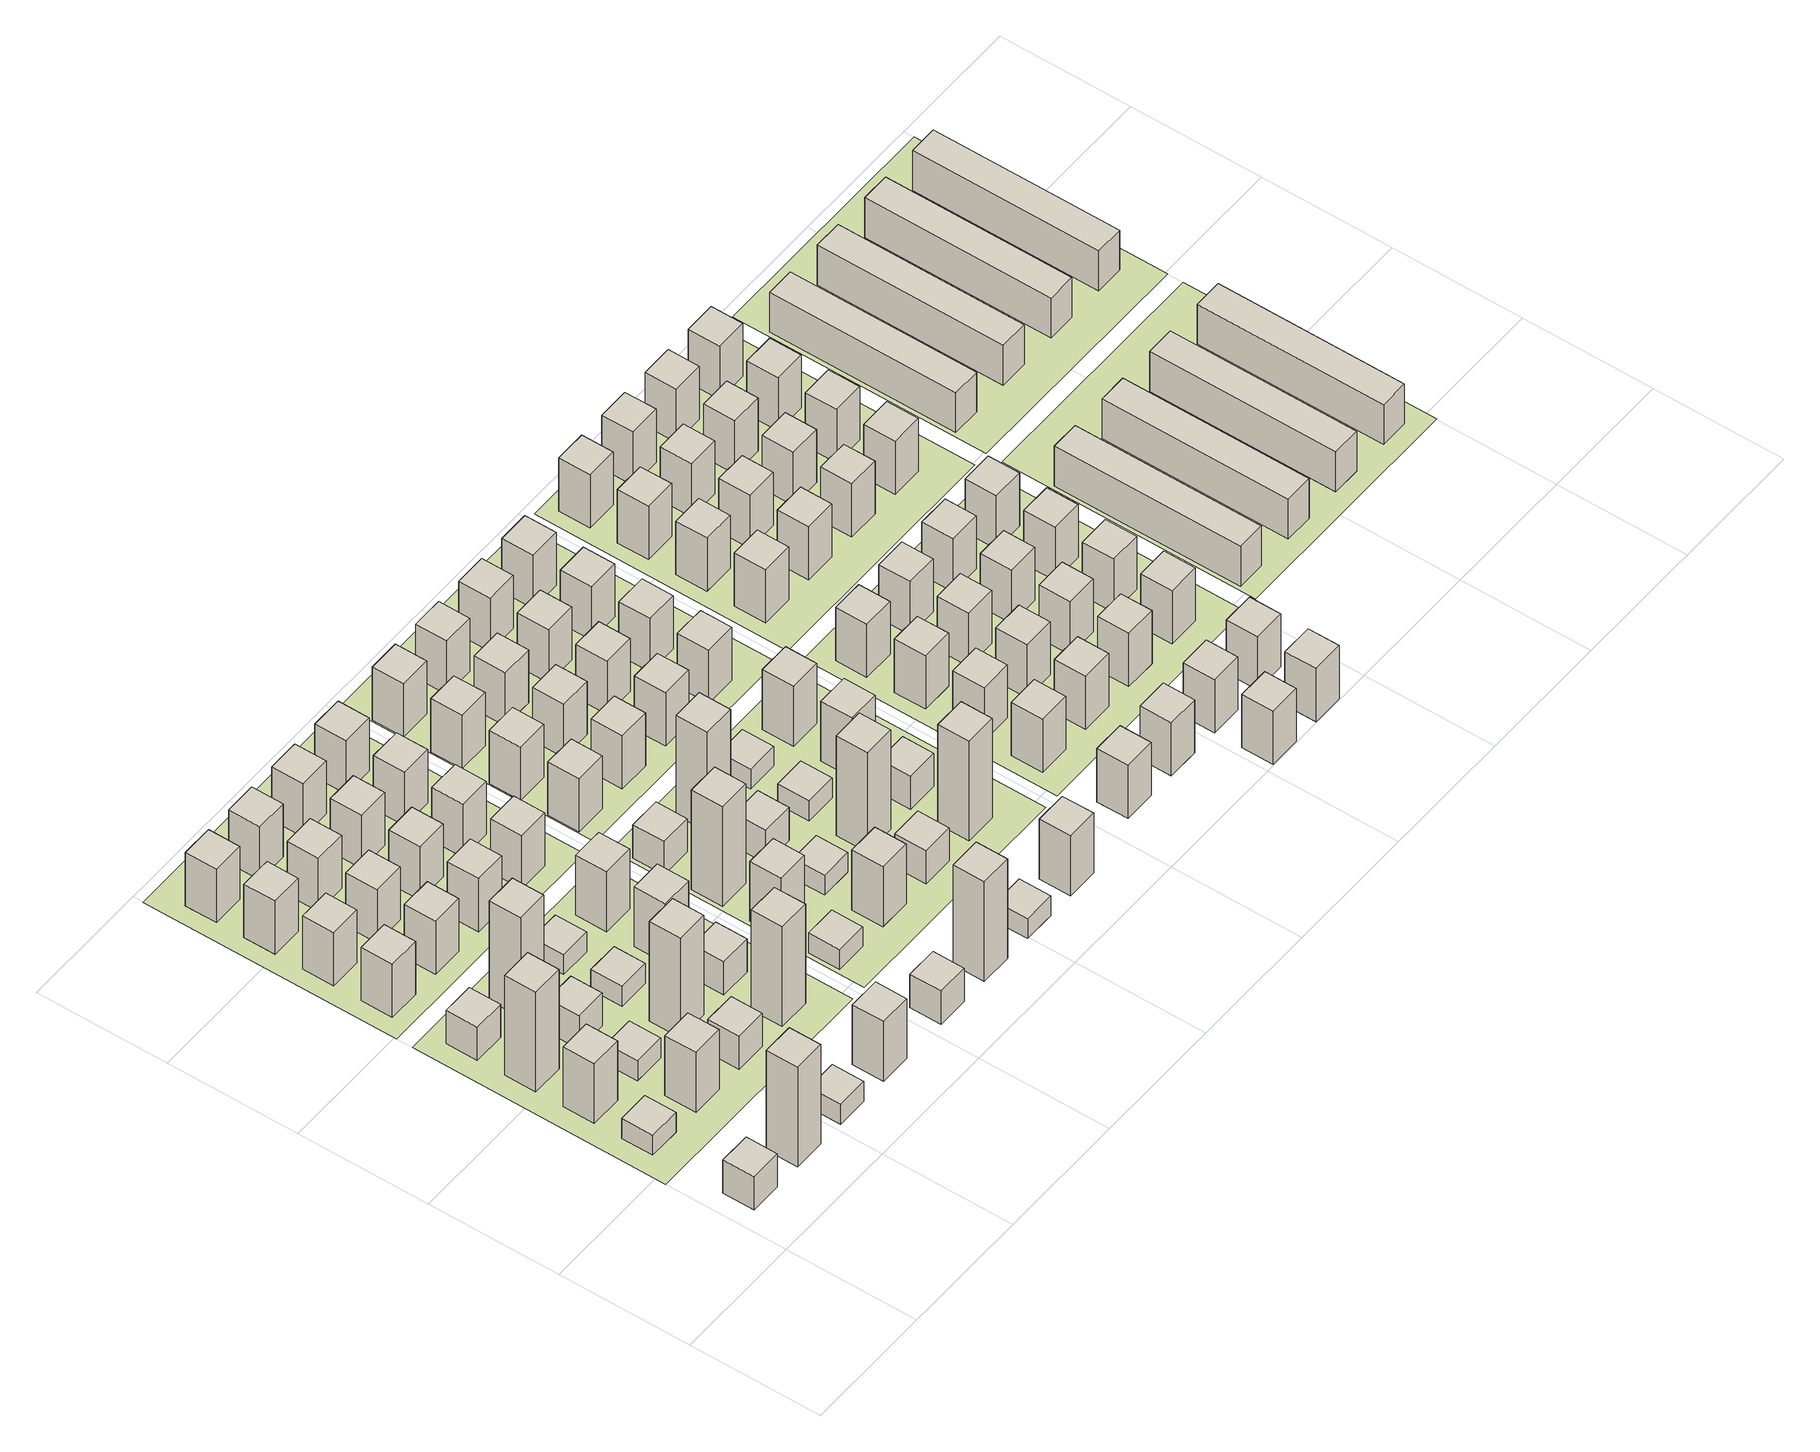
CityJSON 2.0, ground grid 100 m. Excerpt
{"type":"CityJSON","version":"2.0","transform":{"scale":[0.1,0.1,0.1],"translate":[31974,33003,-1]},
"CityObjects":{
"building1":{"type":"Building","geometry":[{"type":"Solid","lod":"1","boundaries":[[[[0,1,2,3]],[[2,1,4,5]],[[6,7,0,3]],[[0,7,4,1]],[[6,5,4,7]],[[6,3,2,5]]]]}]},
"building2":{"type":"Building","geometry":[{"type":"Solid","lod":"1","boundaries":[[[[8,9,10,11]],[[12,13,10,9]],[[14,15,8,11]],[[8,15,12,9]],[[12,15,14,13]],[[14,11,10,13]]]]}]},
"building3":{"type":"Building","geometry":[{"type":"Solid","lod":"1","boundaries":[[[[16,17,18,19]],[[18,17,20,21]],[[22,23,16,19]],[[16,23,20,17]],[[22,21,20,23]],[[22,19,18,21]]]]}]},
"building4":{"type":"Building","geometry":[{"type":"Solid","lod":"1","boundaries":[[[[24,25,26,27]],[[28,29,26,25]],[[30,31,24,27]],[[24,31,28,25]],[[28,31,30,29]],[[30,27,26,29]]]]}]},
"building5":{"type":"Building","geometry":[{"type":"Solid","lod":"1","boundaries":[[[[32,33,34,35]],[[36,37,34,33]],[[38,39,32,35]],[[32,39,36,33]],[[36,39,38,37]],[[38,35,34,37]]]]}]},
"building6":{"type":"Building","geometry":[{"type":"Solid","lod":"1","boundaries":[[[[40,41,42,43]],[[42,41,44,45]],[[46,47,40,43]],[[40,47,44,41]],[[46,45,44,47]],[[46,43,42,45]]]]}]},
"building7":{"type":"Building","geometry":[{"type":"Solid","lod":"1","boundaries":[[[[48,49,50,51]],[[50,49,52,53]],[[54,55,48,51]],[[48,55,52,49]],[[54,53,52,55]],[[54,51,50,53]]]]}]},
"building8":{"type":"Building","geometry":[{"type":"Solid","lod":"1","boundaries":[[[[56,57,58,59]],[[60,61,58,57]],[[62,63,56,59]],[[56,63,60,57]],[[60,63,62,61]],[[62,59,58,61]]]]}]},
"building9":{"type":"Building","geometry":[{"type":"Solid","lod":"1","boundaries":[[[[64,65,66,67]],[[68,69,66,65]],[[70,71,64,67]],[[64,71,68,65]],[[68,71,70,69]],[[70,67,66,69]]]]}]},
"building10":{"type":"Building","geometry":[{"type":"Solid","lod":"1","boundaries":[[[[72,73,74,75]],[[76,77,74,73]],[[78,79,72,75]],[[72,79,76,73]],[[76,79,78,77]],[[78,75,74,77]]]]}]},
"building11":{"type":"Building","geometry":[{"type":"Solid","lod":"1","boundaries":[[[[80,81,82,83]],[[82,81,84,85]],[[86,87,80,83]],[[80,87,84,81]],[[86,85,84,87]],[[86,83,82,85]]]]}]},
"building12":{"type":"Building","geometry":[{"type":"Solid","lod":"1","boundaries":[[[[88,89,90,91]],[[90,89,92,93]],[[94,95,88,91]],[[88,95,92,89]],[[94,93,92,95]],[[94,91,90,93]]]]}]},
"building13":{"type":"Building","geometry":[{"type":"Solid","lod":"1","boundaries":[[[[96,97,98,99]],[[100,101,98,97]],[[102,103,96,99]],[[96,103,100,97]],[[100,103,102,101]],[[102,99,98,101]]]]}]},
"building14":{"type":"Building","geometry":[{"type":"Solid","lod":"1","boundaries":[[[[104,105,106,107]],[[108,109,106,105]],[[110,111,104,107]],[[104,111,108,105]],[[108,111,110,109]],[[110,107,106,109]]]]}]},
"building15":{"type":"Building","geometry":[{"type":"Solid","lod":"1","boundaries":[[[[112,113,114,115]],[[114,113,116,117]],[[118,119,112,115]],[[112,119,116,113]],[[118,117,116,119]],[[118,115,114,117]]]]}]},
"building16":{"type":"Building","geometry":[{"type":"Solid","lod":"1","boundaries":[[[[120,121,122,123]],[[122,121,124,125]],[[126,127,120,123]],[[120,127,124,121]],[[126,125,124,127]],[[126,123,122,125]]]]}]},
"building17":{"type":"Building","geometry":[{"type":"Solid","lod":"1","boundaries":[[[[128,129,130,131]],[[130,129,132,133]],[[134,135,128,131]],[[128,135,132,129]],[[134,133,132,135]],[[134,131,130,133]]]]}]},
"building18":{"type":"Building","geometry":[{"type":"Solid","lod":"1","boundaries":[[[[136,137,138,139]],[[140,141,138,137]],[[142,143,136,139]],[[136,143,140,137]],[[140,143,142,141]],[[142,139,138,141]]]]}]},
"building19":{"type":"Building","geometry":[{"type":"Solid","lod":"1","boundaries":[[[[144,145,146,147]],[[146,145,148,149]],[[150,151,144,147]],[[144,151,148,145]],[[150,149,148,151]],[[150,147,146,149]]]]}]},
"building20":{"type":"Building","geometry":[{"type":"Solid","lod":"1","boundaries":[[[[152,153,154,155]],[[156,157,154,153]],[[158,159,152,155]],[[152,159,156,153]],[[156,159,158,157]],[[158,155,154,157]]]]}]},
"building21":{"type":"Building","geometry":[{"type":"Solid","lod":"1","boundaries":[[[[160,161,162,163]],[[164,165,162,161]],[[166,167,160,163]],[[160,167,164,161]],[[164,167,166,165]],[[166,163,162,165]]]]}]},
"building22":{"type":"Building","geometry":[{"type":"Solid","lod":"1","boundaries":[[[[168,169,170,171]],[[170,169,172,173]],[[174,175,168,171]],[[168,175,172,169]],[[174,173,172,175]],[[174,171,170,173]]]]}]},
"building23":{"type":"Building","geometry":[{"type":"Solid","lod":"1","boundaries":[[[[176,177,178,179]],[[180,181,178,177]],[[182,183,176,179]],[[176,183,180,177]],[[180,183,182,181]],[[182,179,178,181]]]]}]},
"building24":{"type":"Building","geometry":[{"type":"Solid","lod":"1","boundaries":[[[[184,185,186,187]],[[188,189,186,185]],[[190,191,184,187]],[[184,191,188,185]],[[188,191,190,189]],[[190,187,186,189]]]]}]},
"building25":{"type":"Building","geometry":[{"type":"Solid","lod":"1","boundaries":[[[[192,193,194,195]],[[196,197,194,193]],[[198,199,192,195]],[[192,199,196,193]],[[196,199,198,197]],[[198,195,194,197]]]]}]},
"building26":{"type":"Building","geometry":[{"type":"Solid","lod":"1","boundaries":[[[[200,201,202,203]],[[202,201,204,205]],[[206,207,200,203]],[[200,207,204,201]],[[206,205,204,207]],[[206,203,202,205]]]]}]},
"building27":{"type":"Building","geometry":[{"type":"Solid","lod":"1","boundaries":[[[[208,209,210,211]],[[210,209,212,213]],[[214,215,208,211]],[[208,215,212,209]],[[214,213,212,215]],[[214,211,210,213]]]]}]},
"building28":{"type":"Building","geometry":[{"type":"Solid","lod":"1","boundaries":[[[[216,217,218,219]],[[220,221,218,217]],[[222,223,216,219]],[[216,223,220,217]],[[220,223,222,221]],[[222,219,218,221]]]]}]},
"building29":{"type":"Building","geometry":[{"type":"Solid","lod":"1","boundaries":[[[[224,225,226,227]],[[226,225,228,229]],[[230,231,224,227]],[[224,231,228,225]],[[230,229,228,231]],[[230,227,226,229]]]]}]},
"building30":{"type":"Building","geometry":[{"type":"Solid","lod":"1","boundaries":[[[[232,233,234,235]],[[234,233,236,237]],[[238,239,232,235]],[[232,239,236,233]],[[238,237,236,239]],[[238,235,234,237]]]]}]},
"building31":{"type":"Building","geometry":[{"type":"Solid","lod":"1","boundaries":[[[[240,241,242,243]],[[244,245,242,241]],[[246,247,240,243]],[[240,247,244,241]],[[244,247,246,245]],[[246,243,242,245]]]]}]},
"building32":{"type":"Building","geometry":[{"type":"Solid","lod":"1","boundaries":[[[[248,249,250,251]],[[250,249,252,253]],[[254,255,248,251]],[[248,255,252,249]],[[254,253,252,255]],[[254,251,250,253]]]]}]},
"building33":{"type":"Building","geometry":[{"type":"Solid","lod":"1","boundaries":[[[[256,257,258,259]],[[260,261,258,257]],[[262,263,256,259]],[[256,263,260,257]],[[260,263,262,261]],[[262,259,258,261]]]]}]},
"building34":{"type":"Building","geometry":[{"type":"Solid","lod":"1","boundaries":[[[[264,265,266,267]],[[268,269,266,265]],[[270,271,264,267]],[[264,271,268,265]],[[268,271,270,269]],[[270,267,266,269]]]]}]},
"building35":{"type":"Building","geometry":[{"type":"Solid","lod":"1","boundaries":[[[[272,273,274,275]],[[276,277,274,273]],[[278,279,272,275]],[[272,279,276,273]],[[276,279,278,277]],[[278,275,274,277]]]]}]},
"building36":{"type":"Building","geometry":[{"type":"Solid","lod":"1","boundaries":[[[[280,281,282,283]],[[282,281,284,285]],[[286,287,280,283]],[[280,287,284,281]],[[286,285,284,287]],[[286,283,282,285]]]]}]},
"building37":{"type":"Building","geometry":[{"type":"Solid","lod":"1","boundaries":[[[[288,289,290,291]],[[290,289,292,293]],[[294,295,288,291]],[[288,295,292,289]],[[294,293,292,295]],[[294,291,290,293]]]]}]},
"building38":{"type":"Building","geometry":[{"type":"Solid","lod":"1","boundaries":[[[[296,297,298,299]],[[300,301,298,297]],[[302,303,296,299]],[[296,303,300,297]],[[300,303,302,301]],[[302,299,298,301]]]]}]},
"building39":{"type":"Building","geometry":[{"type":"Solid","lod":"1","boundaries":[[[[304,305,306,307]],[[306,305,308,309]],[[310,311,304,307]],[[304,311,308,305]],[[310,309,308,311]],[[310,307,306,309]]]]}]},
"building40":{"type":"Building","geometry":[{"type":"Solid","lod":"1","boundaries":[[[[312,313,314,315]],[[316,317,314,313]],[[318,319,312,315]],[[312,319,316,313]],[[316,319,318,317]],[[318,315,314,317]]]]}]},
"building41":{"type":"Building","geometry":[{"type":"Solid","lod":"1","boundaries":[[[[320,321,322,323]],[[322,321,324,325]],[[326,327,320,323]],[[320,327,324,321]],[[326,325,324,327]],[[326,323,322,325]]]]}]},
"building42":{"type":"Building","geometry":[{"type":"Solid","lod":"1","boundaries":[[[[328,329,330,331]],[[330,329,332,333]],[[334,335,328,331]],[[328,335,332,329]],[[334,333,332,335]],[[334,331,330,333]]]]}]},
"building43":{"type":"Building","geometry":[{"type":"Solid","lod":"1","boundaries":[[[[336,337,338,339]],[[338,337,340,341]],[[342,343,336,339]],[[336,343,340,337]],[[342,341,340,343]],[[342,339,338,341]]]]}]},
"building44":{"type":"Building","geometry":[{"type":"Solid","lod":"1","boundaries":[[[[344,345,346,347]],[[348,349,346,345]],[[350,351,344,347]],[[344,351,348,345]],[[348,351,350,349]],[[350,347,346,349]]]]}]},
"building45":{"type":"Building","geometry":[{"type":"Solid","lod":"1","boundaries":[[[[352,353,354,355]],[[356,357,354,353]],[[358,359,352,355]],[[352,359,356,353]],[[356,359,358,357]],[[358,355,354,357]]]]}]},
"building46":{"type":"Building","geometry":[{"type":"Solid","lod":"1","boundaries":[[[[360,361,362,363]],[[364,365,362,361]],[[366,367,360,363]],[[360,367,364,361]],[[364,367,366,365]],[[366,363,362,365]]]]}]},
"building47":{"type":"Building","geometry":[{"type":"Solid","lod":"1","boundaries":[[[[368,369,370,371]],[[370,369,372,373]],[[374,375,368,371]],[[368,375,372,369]],[[374,373,372,375]],[[374,371,370,373]]]]}]},
"building48":{"type":"Building","geometry":[{"type":"Solid","lod":"1","boundaries":[[[[376,377,378,379]],[[378,377,380,381]],[[382,383,376,379]],[[376,383,380,377]],[[382,381,380,383]],[[382,379,378,381]]]]}]},
"building49":{"type":"Building","geometry":[{"type":"Solid","lod":"1","boundaries":[[[[384,385,386,387]],[[388,389,386,385]],[[390,391,384,387]],[[384,391,388,385]],[[388,391,390,389]],[[390,387,386,389]]]]}]},
"building50":{"type":"Building","geometry":[{"type":"Solid","lod":"1","boundaries":[[[[392,393,394,395]],[[396,397,394,393]],[[398,399,392,395]],[[392,399,396,393]],[[396,399,398,397]],[[398,395,394,397]]]]}]},
"building51":{"type":"Building","geometry":[{"type":"Solid","lod":"1","boundaries":[[[[400,401,402,403]],[[402,401,404,405]],[[406,407,400,403]],[[400,407,404,401]],[[406,405,404,407]],[[406,403,402,405]]]]}]},
"building52":{"type":"Building","geometry":[{"type":"Solid","lod":"1","boundaries":[[[[408,409,410,411]],[[410,409,412,413]],[[414,415,408,411]],[[408,415,412,409]],[[414,413,412,415]],[[414,411,410,413]]]]}]},
"building53":{"type":"Building","geometry":[{"type":"Solid","lod":"1","boundaries":[[[[416,417,418,419]],[[418,417,420,421]],[[422,423,416,419]],[[416,423,420,417]],[[422,421,420,423]],[[422,419,418,421]]]]}]},
"building54":{"type":"Building","geometry":[{"type":"Solid","lod":"1","boundaries":[[[[424,425,426,427]],[[428,429,426,425]],[[430,431,424,427]],[[424,431,428,425]],[[428,431,430,429]],[[430,427,426,429]]]]}]},
"building55":{"type":"Building","geometry":[{"type":"Solid","lod":"1","boundaries":[[[[432,433,434,435]],[[434,433,436,437]],[[438,439,432,435]],[[432,439,436,433]],[[438,437,436,439]],[[438,435,434,437]]]]}]},
"building56":{"type":"Building","geometry":[{"type":"Solid","lod":"1","boundaries":[[[[440,441,442,443]],[[444,445,442,441]],[[446,447,440,443]],[[440,447,444,441]],[[444,447,446,445]],[[446,443,442,445]]]]}]},
"building57":{"type":"Building","geometry":[{"type":"Solid","lod":"1","boundaries":[[[[448,449,450,451]],[[452,453,450,449]],[[454,455,448,451]],[[448,455,452,449]],[[452,455,454,453]],[[454,451,450,453]]]]}]},
"building58":{"type":"Building","geometry":[{"type":"Solid","lod":"1","boundaries":[[[[456,457,458,459]],[[458,457,460,461]],[[462,463,456,459]],[[456,463,460,457]],[[462,461,460,463]],[[462,459,458,461]]]]}]},
"building59":{"type":"Building","geometry":[{"type":"Solid","lod":"1","boundaries":[[[[464,465,466,467]],[[468,469,466,465]],[[470,471,464,467]],[[464,471,468,465]],[[468,471,470,469]],[[470,467,466,469]]]]}]},
"building60":{"type":"Building","geometry":[{"type":"Solid","lod":"1","boundaries":[[[[472,473,474,475]],[[476,477,474,473]],[[478,479,472,475]],[[472,479,476,473]],[[476,479,478,477]],[[478,475,474,477]]]]}]},
"building61":{"type":"Building","geometry":[{"type":"Solid","lod":"1","boundaries":[[[[480,481,482,483]],[[484,485,482,481]],[[486,487,480,483]],[[480,487,484,481]],[[484,487,486,485]],[[486,483,482,485]]]]}]},
"building62":{"type":"Building","geometry":[{"type":"Solid","lod":"1","boundaries":[[[[488,489,490,491]],[[490,489,492,493]],[[494,495,488,491]],[[488,495,492,489]],[[494,493,492,495]],[[494,491,490,493]]]]}]},
"building63":{"type":"Building","geometry":[{"type":"Solid","lod":"1","boundaries":[[[[496,497,498,499]],[[498,497,500,501]],[[502,503,496,499]],[[496,503,500,497]],[[502,501,500,503]],[[502,499,498,501]]]]}]},
"building64":{"type":"Building","geometry":[{"type":"Solid","lod":"1","boundaries":[[[[504,505,506,507]],[[508,509,506,505]],[[510,511,504,507]],[[504,511,508,505]],[[508,511,510,509]],[[510,507,506,509]]]]}]},
"building65":{"type":"Building","geometry":[{"type":"Solid","lod":"1","boundaries":[[[[512,513,514,515]],[[514,513,516,517]],[[518,519,512,515]],[[512,519,516,513]],[[518,517,516,519]],[[518,515,514,517]]]]}]},
"building66":{"type":"Building","geometry":[{"type":"Solid","lod":"1","boundaries":[[[[520,521,522,523]],[[524,525,522,521]],[[526,527,520,523]],[[520,527,524,521]],[[524,527,526,525]],[[526,523,522,525]]]]}]},
"building67":{"type":"Building","geometry":[{"type":"Solid","lod":"1","boundaries":[[[[528,529,530,531]],[[530,529,532,533]],[[534,535,528,531]],[[528,535,532,529]],[[534,533,532,535]],[[534,531,530,533]]]]}]},
"building68":{"type":"Building","geometry":[{"type":"Solid","lod":"1","boundaries":[[[[536,537,538,539]],[[540,541,538,537]],[[542,543,536,539]],[[536,543,540,537]],[[540,543,542,541]],[[542,539,538,541]]]]}]},
"building69":{"type":"Building","geometry":[{"type":"Solid","lod":"1","boundaries":[[[[544,545,546,547]],[[546,545,548,549]],[[550,551,544,547]],[[544,551,548,545]],[[550,549,548,551]],[[550,547,546,549]]]]}]},
"building70":{"type":"Building","geometry":[{"type":"Solid","lod":"1","boundaries":[[[[552,553,554,555]],[[556,557,554,553]],[[558,559,552,555]],[[552,559,556,553]],[[556,559,558,557]],[[558,555,554,557]]]]}]},
"building71":{"type":"Building","geometry":[{"type":"Solid","lod":"1","boundaries":[[[[560,561,562,563]],[[562,561,564,565]],[[566,567,560,563]],[[560,567,564,561]],[[566,565,564,567]],[[566,563,562,565]]]]}]},
"building72":{"type":"Building","geometry":[{"type":"Solid","lod":"1","boundaries":[[[[568,569,570,571]],[[572,573,570,569]],[[574,575,568,571]],[[568,575,572,569]],[[572,575,574,573]],[[574,571,570,573]]]]}]},
"building73":{"type":"Building","geometry":[{"type":"Solid","lod":"1","boundaries":[[[[576,577,578,579]],[[578,577,580,581]],[[582,583,576,579]],[[576,583,580,577]],[[582,581,580,583]],[[582,579,578,581]]]]}]},
"building74":{"type":"Building","geometry":[{"type":"Solid","lod":"1","boundaries":[[[[584,585,586,587]],[[586,585,588,589]],[[590,591,584,587]],[[584,591,588,585]],[[590,589,588,591]],[[590,587,586,589]]]]}]},
"building75":{"type":"Building","geometry":[{"type":"Solid","lod":"1","boundaries":[[[[592,593,594,595]],[[594,593,596,597]],[[598,599,592,595]],[[592,599,596,593]],[[598,597,596,599]],[[598,595,594,597]]]]}]},
"building76":{"type":"Building","geometry":[{"type":"Solid","lod":"1","boundaries":[[[[600,601,602,603]],[[604,605,602,601]],[[606,607,600,603]],[[600,607,604,601]],[[604,607,606,605]],[[606,603,602,605]]]]}]},
"building77":{"type":"Building","geometry":[{"type":"Solid","lod":"1","boundaries":[[[[608,609,610,611]],[[612,613,610,609]],[[614,615,608,611]],[[608,615,612,609]],[[612,615,614,613]],[[614,611,610,613]]]]}]},
"building78":{"type":"Building","geometry":[{"type":"Solid","lod":"1","boundaries":[[[[616,617,618,619]],[[618,617,620,621]],[[622,623,616,619]],[[616,623,620,617]],[[622,621,620,623]],[[622,619,618,621]]]]}]},
"building79":{"type":"Building","geometry":[{"type":"Solid","lod":"1","boundaries":[[[[624,625,626,627]],[[626,625,628,629]],[[630,631,624,627]],[[624,631,628,625]],[[630,629,628,631]],[[630,627,626,629]]]]}]},
"building80":{"type":"Building","geometry":[{"type":"Solid","lod":"1","boundaries":[[[[632,633,634,635]],[[636,637,634,633]],[[638,639,632,635]],[[632,639,636,633]],[[636,639,638,637]],[[638,635,634,637]]]]}]},
"building81":{"type":"Building","geometry":[{"type":"Solid","lod":"1","boundaries":[[[[640,641,642,643]],[[644,645,642,641]],[[646,647,640,643]],[[640,647,644,641]],[[644,647,646,645]],[[646,643,642,645]]]]}]},
"building82":{"type":"Building","geometry":[{"type":"Solid","lod":"1","boundaries":[[[[648,649,650,651]],[[652,653,650,649]],[[654,655,648,651]],[[648,655,652,649]],[[652,655,654,653]],[[654,651,650,653]]]]}]},
"building83":{"type":"Building","geometry":[{"type":"Solid","lod":"1","boundaries":[[[[656,657,658,659]],[[660,661,658,657]],[[662,663,656,659]],[[656,663,660,657]],[[660,663,662,661]],[[662,659,658,661]]]]}]},
"building84":{"type":"Building","geometry":[{"type":"Solid","lod":"1","boundaries":[[[[664,665,666,667]],[[666,665,668,669]],[[670,671,664,667]],[[664,671,668,665]],[[670,669,668,671]],[[670,667,666,669]]]]}]},
"building85":{"type":"Building","geometry":[{"type":"Solid","lod":"1","boundaries":[[[[672,673,674,675]],[[674,673,676,677]],[[678,679,672,675]],[[672,679,676,673]],[[678,677,676,679]],[[678,675,674,677]]]]}]},
"building86":{"type":"Building","geometry":[{"type":"Solid","lod":"1","boundaries":[[[[680,681,682,683]],[[684,685,682,681]],[[686,687,680,683]],[[680,687,684,681]],[[684,687,686,685]],[[686,683,682,685]]]]}]},
"building87":{"type":"Building","geometry":[{"type":"Solid","lod":"1","boundaries":[[[[688,689,690,691]],[[690,689,692,693]],[[694,695,688,691]],[[688,695,692,689]],[[694,693,692,695]],[[694,691,690,693]]]]}]},
"building88":{"type":"Building","geometry":[{"type":"Solid","lod":"1","boundaries":[[[[696,697,698,699]],[[700,701,698,697]],[[702,703,696,699]],[[696,703,700,697]],[[700,703,702,701]],[[702,699,698,701]]]]}]},
"building89":{"type":"Building","geometry":[{"type":"Solid","lod":"1","boundaries":[[[[704,705,706,707]],[[706,705,708,709]],[[710,711,704,707]],[[704,711,708,705]],[[710,709,708,711]],[[710,707,706,709]]]]}]},
"building90":{"type":"Building","geometry":[{"type":"Solid","lod":"1","boundaries":[[[[712,713,714,715]],[[716,717,714,713]],[[718,719,712,715]],[[712,719,716,713]],[[716,719,718,717]],[[718,715,714,717]]]]}]},
"building91":{"type":"Building","geometry":[{"type":"Solid","lod":"1","boundaries":[[[[720,721,722,723]],[[722,721,724,725]],[[726,727,720,723]],[[720,727,724,721]],[[726,725,724,727]],[[726,723,722,725]]]]}]},
"building92":{"type":"Building","geometry":[{"type":"Solid","lod":"1","boundaries":[[[[728,729,730,731]],[[730,729,732,733]],[[734,735,728,731]],[[728,735,732,729]],[[734,733,732,735]],[[734,731,730,733]]]]}]},
"building93":{"type":"Building","geometry":[{"type":"Solid","lod":"1","boundaries":[[[[736,737,738,739]],[[738,737,740,741]],[[742,743,736,739]],[[736,743,740,737]],[[742,741,740,743]],[[742,739,738,741]]]]}]},
"building94":{"type":"Building","geometry":[{"type":"Solid","lod":"1","boundaries":[[[[744,745,746,747]],[[748,749,746,745]],[[750,751,744,747]],[[744,751,748,745]],[[748,751,750,749]],[[750,747,746,749]]]]}]},
"building95":{"type":"Building","geometry":[{"type":"Solid","lod":"1","boundaries":[[[[752,753,754,755]],[[756,757,754,753]],[[758,759,752,755]],[[752,759,756,753]],[[756,759,758,757]],[[758,755,754,757]]]]}]},
"building96":{"type":"Building","geometry":[{"type":"Solid","lod":"1","boundaries":[[[[760,761,762,763]],[[764,765,762,761]],[[766,767,760,763]],[[760,767,764,761]],[[764,767,766,765]],[[766,763,762,765]]]]}]},
"building97":{"type":"Building","geometry":[{"type":"Solid","lod":"1","boundaries":[[[[768,769,770,771]],[[772,773,770,769]],[[774,775,768,771]],[[768,775,772,769]],[[772,775,774,773]],[[774,771,770,773]]]]}]},
"building98":{"type":"Building","geometry":[{"type":"Solid","lod":"1","boundaries":[[[[776,777,778,779]],[[778,777,780,781]],[[782,783,776,779]],[[776,783,780,777]],[[782,781,780,783]],[[782,779,778,781]]]]}]},
"building99":{"type":"Building","geometry":[{"type":"Solid","lod":"1","boundaries":[[[[784,785,786,787]],[[786,785,788,789]],[[790,791,784,787]],[[784,791,788,785]],[[790,789,788,791]],[[790,787,786,789]]]]}]},
"building100":{"type":"Building","geometry":[{"type":"Solid","lod":"1","boundaries":[[[[792,793,794,795]],[[796,797,794,793]],[[798,799,792,795]],[[792,799,796,793]],[[796,799,798,797]],[[798,795,794,797]]]]}]},
"building101":{"type":"Building","geometry":[{"type":"Solid","lod":"1","boundaries":[[[[800,801,802,803]],[[802,801,804,805]],[[806,807,800,803]],[[800,807,804,801]],[[806,805,804,807]],[[806,803,802,805]]]]}]},
"building102":{"type":"Building","geometry":[{"type":"Solid","lod":"1","boundaries":[[[[808,809,810,811]],[[810,809,812,813]],[[814,815,808,811]],[[808,815,812,809]],[[814,813,812,815]],[[814,811,810,813]]]]}]},
"building103":{"type":"Building","geometry":[{"type":"Solid","lod":"1","boundaries":[[[[816,817,818,819]],[[820,821,818,817]],[[822,823,816,819]],[[816,823,820,817]],[[820,823,822,821]],[[822,819,818,821]]]]}]},
"building104":{"type":"Building","geometry":[{"type":"Solid","lod":"1","boundaries":[[[[824,825,826,827]],[[826,825,828,829]],[[830,831,824,827]],[[824,831,828,825]],[[830,829,828,831]],[[830,827,826,829]]]]}]},
"building105":{"type":"Building","geometry":[{"type":"Solid","lod":"1","boundaries":[[[[832,833,834,835]],[[836,837,834,833]],[[838,839,832,835]],[[832,839,836,833]],[[836,839,838,837]],[[838,835,834,837]]]]}]},
"building106":{"type":"Building","geometry":[{"type":"Solid","lod":"1","boundaries":[[[[840,841,842,843]],[[844,845,842,841]],[[846,847,840,843]],[[840,847,844,841]],[[844,847,846,845]],[[846,843,842,845]]]]}]},
"building107":{"type":"Building","geometry":[{"type":"Solid","lod":"1","boundaries":[[[[848,849,850,851]],[[852,853,850,849]],[[854,855,848,851]],[[848,855,852,849]],[[852,855,854,853]],[[854,851,850,853]]]]}]},
"building108":{"type":"Building","geometry":[{"type":"Solid","lod":"1","boundaries":[[[[856,857,858,859]],[[858,857,860,861]],[[862,863,856,859]],[[856,863,860,857]],[[862,861,860,863]],[[862,859,858,861]]]]}]},
"building109":{"type":"Building","geometry":[{"type":"Solid","lod":"1","boundaries":[[[[864,865,866,867]],[[866,868,869,867]],[[870,865,864,871]],[[866,865,870,868]],[[870,871,869,868]],[[864,867,869,871]]]]}]},
"building110":{"type":"Building","geometry":[{"type":"Solid","lod":"1","boundaries":[[[[872,873,874,875]],[[874,873,876,877]],[[878,879,872,875]],[[872,879,876,873]],[[878,877,876,879]],[[878,875,874,877]]]]}]},
"building111":{"type":"Building","geometry":[{"type":"Solid","lod":"1","boundaries":[[[[880,881,882,883]],[[882,881,884,885]],[[886,887,880,883]],[[880,887,884,881]],[[886,885,884,887]],[[886,883,882,885]]]]}]},
"building112":{"type":"Building","geometry":[{"type":"Solid","lod":"1","boundaries":[[[[888,889,890,891]],[[888,891,892,893]],[[890,889,894,895]],[[890,895,892,891]],[[894,893,892,895]],[[894,889,888,893]]]]}]},
"building113":{"type":"Building","geometry":[{"type":"Solid","lod":"1","boundaries":[[[[896,897,898,899]],[[898,900,901,899]],[[902,897,896,903]],[[898,897,902,900]],[[902,903,901,900]],[[896,899,901,903]]]]}]},
"building114":{"type":"Building","geometry":[{"type":"Solid","lod":"1","boundaries":[[[[904,905,906,907]],[[904,907,908,909]],[[906,905,910,911]],[[906,911,908,907]],[[910,909,908,911]],[[910,905,904,909]]]]}]},
"building115":{"type":"Building","geometry":[{"type":"Solid","lod":"1","boundaries":[[[[912,913,914,915]],[[912,915,916,917]],[[914,913,918,919]],[[914,919,916,915]],[[918,917,916,919]],[[918,913,912,917]]]]}]},
"building116":{"type":"Building","geometry":[{"type":"Solid","lod":"1","boundaries":[[[[920,921,922,923]],[[922,924,925,923]],[[926,921,920,927]],[[922,921,926,924]],[[926,927,925,924]],[[920,923,925,927]]]]}]},
"building117":{"type":"Building","geometry":[{"type":"Solid","lod":"1","boundaries":[[[[928,929,930,931]],[[928,931,932,933]],[[930,929,934,935]],[[930,935,932,931]],[[934,933,932,935]],[[934,929,928,933]]]]}]},
"building118":{"type":"Building","geometry":[{"type":"Solid","lod":"1","boundaries":[[[[936,937,938,939]],[[938,940,941,939]],[[942,937,936,943]],[[938,937,942,940]],[[942,943,941,940]],[[936,939,941,943]]]]}]},
"landuse1":{"type":"LandUse","geometry":[{"type":"MultiSurface","lod":"1","boundaries":[[[944,945,946,947]]]}]},
"landuse2":{"type":"LandUse","geometry":[{"type":"MultiSurface","lod":"1","boundaries":[[[948,949,950,951]]]}]},
"landuse3":{"type":"LandUse","geometry":[{"type":"MultiSurface","lod":"1","boundaries":[[[952,953,954,955]]]}]},
"landuse4":{"type":"LandUse","geometry":[{"type":"MultiSurface","lod":"1","boundaries":[[[956,957,958,959]]]}]},
"landuse5":{"type":"LandUse","geometry":[{"type":"MultiSurface","lod":"1","boundaries":[[[960,961,962,963]]]}]},
"landuse6":{"type":"LandUse","attributes":{"name":"luse9"},"geometry":[{"type":"MultiSurface","lod":"1","boundaries":[[[964,965,966,967]]]}]},
"landuse7":{"type":"LandUse","geometry":[{"type":"MultiSurface","lod":"1","boundaries":[[[968,969,970,971]]]}]},
"landuse8":{"type":"LandUse","geometry":[{"type":"MultiSurface","lod":"1","boundaries":[[[972,973,974,975]]]}]}
},
"vertices":[
[155,596,310],[155,596,10],[155,356,10],[155,356,310],[395,596,10],[395,356,10],[395,356,310],[395,596,310],
[155,1372,190],[155,1372,10],[155,1132,10],[155,1132,190],[395,1372,10],[395,1132,10],[395,1132,190],[395,1372,190],
[155,1820,550],[155,1820,10],[155,1580,10],[155,1580,550],[395,1820,10],[395,1580,10],[395,1580,550],[395,1820,550],
[603,596,910],[603,596,10],[603,356,10],[603,356,910],[843,596,10],[843,356,10],[843,356,910],[843,596,910],
[155,2268,910],[155,2268,10],[155,2028,10],[155,2028,910],[395,2268,10],[395,2028,10],[395,2028,910],[395,2268,910],
[155,2716,310],[155,2716,10],[155,2476,10],[155,2476,310],[395,2716,10],[395,2476,10],[395,2476,310],[395,2716,310],
[603,1372,550],[603,1372,10],[603,1132,10],[603,1132,550],[843,1372,10],[843,1132,10],[843,1132,550],[843,1372,550],
[135,3352,490],[135,3352,10],[135,3112,10],[135,3112,490],[375,3352,10],[375,3112,10],[375,3112,490],[375,3352,490],
[603,1820,190],[603,1820,10],[603,1580,10],[603,1580,190],[843,1820,10],[843,1580,10],[843,1580,190],[843,1820,190],
[1051,596,190],[1051,596,10],[1051,356,10],[1051,356,190],[1291,596,10],[1291,356,10],[1291,356,190],[1291,596,190],
[135,3800,490],[135,3800,10],[135,3560,10],[135,3560,490],[375,3800,10],[375,3560,10],[375,3560,490],[375,3800,490],
[603,2268,310],[603,2268,10],[603,2028,10],[603,2028,310],[843,2268,10],[843,2028,10],[843,2028,310],[843,2268,310],
[135,4248,490],[135,4248,10],[135,4008,10],[135,4008,490],[375,4248,10],[375,4008,10],[375,4008,490],[375,4248,490],
[603,2716,910],[603,2716,10],[603,2476,10],[603,2476,910],[843,2716,10],[843,2476,10],[843,2476,910],[843,2716,910],
[1051,1372,310],[1051,1372,10],[1051,1132,10],[1051,1132,310],[1291,1372,10],[1291,1132,10],[1291,1132,310],[1291,1372,310],
[135,4696,490],[135,4696,10],[135,4456,10],[135,4456,490],[375,4696,10],[375,4456,10],[375,4456,490],[375,4696,490],
[583,3352,490],[583,3352,10],[583,3112,10],[583,3112,490],[823,3352,10],[823,3112,10],[823,3112,490],[823,3352,490],
[1051,1820,910],[1051,1820,10],[1051,1580,10],[1051,1580,910],[1291,1820,10],[1291,1580,10],[1291,1580,910],[1291,1820,910],
[1499,596,550],[1499,596,10],[1499,356,10],[1499,356,550],[1739,596,10],[1739,356,10],[1739,356,550],[1739,596,550],
[583,3800,490],[583,3800,10],[583,3560,10],[583,3560,490],[823,3800,10],[823,3560,10],[823,3560,490],[823,3800,490],
[1051,2268,190],[1051,2268,10],[1051,2028,10],[1051,2028,190],[1291,2268,10],[1291,2028,10],[1291,2028,190],[1291,2268,190],
[583,4248,490],[583,4248,10],[583,4008,10],[583,4008,490],[823,4248,10],[823,4008,10],[823,4008,490],[823,4248,490],
[1051,2716,190],[1051,2716,10],[1051,2476,10],[1051,2476,190],[1291,2716,10],[1291,2476,10],[1291,2476,190],[1291,2716,190],
[1499,1372,910],[1499,1372,10],[1499,1132,10],[1499,1132,910],[1739,1372,10],[1739,1132,10],[1739,1132,910],[1739,1372,910],
[583,4696,490],[583,4696,10],[583,4456,10],[583,4456,490],[823,4696,10],[823,4456,10],[823,4456,490],[823,4696,490],
[1031,3352,490],[1031,3352,10],[1031,3112,10],[1031,3112,490],[1271,3352,10],[1271,3112,10],[1271,3112,490],[1271,3352,490],
[1499,1820,310],[1499,1820,10],[1499,1580,10],[1499,1580,310],[1739,1820,10],[1739,1580,10],[1739,1580,310],[1739,1820,310],
[1031,3800,490],[1031,3800,10],[1031,3560,10],[1031,3560,490],[1271,3800,10],[1271,3560,10],[1271,3560,490],[1271,3800,490],
[1499,2268,550],[1499,2268,10],[1499,2028,10],[1499,2028,550],[1739,2268,10],[1739,2028,10],[1739,2028,550],[1739,2268,550],
[2095,596,310],[2095,596,10],[2095,356,10],[2095,356,310],[2335,596,10],[2335,356,10],[2335,356,310],[2335,596,310],
[1031,4248,490],[1031,4248,10],[1031,4008,10],[1031,4008,490],[1271,4248,10],[1271,4008,10],[1271,4008,490],[1271,4248,490],
[1499,2716,550],[1499,2716,10],[1499,2476,10],[1499,2476,550],[1739,2716,10],[1739,2476,10],[1739,2476,550],[1739,2716,550],
[1031,4696,490],[1031,4696,10],[1031,4456,10],[1031,4456,490],[1271,4696,10],[1271,4456,10],[1271,4456,490],[1271,4696,490],
[1479,3352,490],[1479,3352,10],[1479,3112,10],[1479,3112,490],[1719,3352,10],[1719,3112,10],[1719,3112,490],[1719,3352,490],
[2095,1372,190],[2095,1372,10],[2095,1132,10],[2095,1132,190],[2335,1372,10],[2335,1132,10],[2335,1132,190],[2335,1372,190],
[1479,3800,490],[1479,3800,10],[1479,3560,10],[1479,3560,490],[1719,3800,10],[1719,3560,10],[1719,3560,490],[1719,3800,490],
[2095,1820,550],[2095,1820,10],[2095,1580,10],[2095,1580,550],[2335,1820,10],[2335,1580,10],[2335,1580,550],[2335,1820,550],
[2543,596,910],[2543,596,10],[2543,356,10],[2543,356,910],[2783,596,10],[2783,356,10],[2783,356,910],[2783,596,910],
[1479,4248,490],[1479,4248,10],[1479,4008,10],[1479,4008,490],[1719,4248,10],[1719,4008,10],[1719,4008,490],[1719,4248,490],
[2095,2268,910],[2095,2268,10],[2095,2028,10],[2095,2028,910],[2335,2268,10],[2335,2028,10],[2335,2028,910],[2335,2268,910],
[1479,4696,490],[1479,4696,10],[1479,4456,10],[1479,4456,490],[1719,4696,10],[1719,4456,10],[1719,4456,490],[1719,4696,490],
[2095,2716,310],[2095,2716,10],[2095,2476,10],[2095,2476,310],[2335,2716,10],[2335,2476,10],[2335,2476,310],[2335,2716,310],
[2543,1372,550],[2543,1372,10],[2543,1132,10],[2543,1132,550],[2783,1372,10],[2783,1132,10],[2783,1132,550],[2783,1372,550],
[2075,3352,490],[2075,3352,10],[2075,3112,10],[2075,3112,490],[2315,3352,10],[2315,3112,10],[2315,3112,490],[2315,3352,490],
[2543,1820,190],[2543,1820,10],[2543,1580,10],[2543,1580,190],[2783,1820,10],[2783,1580,10],[2783,1580,190],[2783,1820,190],
[2991,596,190],[2991,596,10],[2991,356,10],[2991,356,190],[3231,596,10],[3231,356,10],[3231,356,190],[3231,596,190],
[2075,3800,490],[2075,3800,10],[2075,3560,10],[2075,3560,490],[2315,3800,10],[2315,3560,10],[2315,3560,490],[2315,3800,490],
[2543,2268,310],[2543,2268,10],[2543,2028,10],[2543,2028,310],[2783,2268,10],[2783,2028,10],[2783,2028,310],[2783,2268,310],
[2075,4248,490],[2075,4248,10],[2075,4008,10],[2075,4008,490],[2315,4248,10],[2315,4008,10],[2315,4008,490],[2315,4248,490],
[2543,2716,910],[2543,2716,10],[2543,2476,10],[2543,2476,910],[2783,2716,10],[2783,2476,10],[2783,2476,910],[2783,2716,910],
[2991,1372,310],[2991,1372,10],[2991,1132,10],[2991,1132,310],[3231,1372,10],[3231,1132,10],[3231,1132,310],[3231,1372,310],
[2075,4696,490],[2075,4696,10],[2075,4456,10],[2075,4456,490],[2315,4696,10],[2315,4456,10],[2315,4456,490],[2315,4696,490],
[2523,3352,490],[2523,3352,10],[2523,3112,10],[2523,3112,490],[2763,3352,10],[2763,3112,10],[2763,3112,490],[2763,3352,490],
[2991,1820,910],[2991,1820,10],[2991,1580,10],[2991,1580,910],[3231,1820,10],[3231,1580,10],[3231,1580,910],[3231,1820,910],
[3439,596,550],[3439,596,10],[3439,356,10],[3439,356,550],[3679,596,10],[3679,356,10],[3679,356,550],[3679,596,550],
[2523,3800,490],[2523,3800,10],[2523,3560,10],[2523,3560,490],[2763,3800,10],[2763,3560,10],[2763,3560,490],[2763,3800,490],
[2991,2268,190],[2991,2268,10],[2991,2028,10],[2991,2028,190],[3231,2268,10],[3231,2028,10],[3231,2028,190],[3231,2268,190],
[2523,4248,490],[2523,4248,10],[2523,4008,10],[2523,4008,490],[2763,4248,10],[2763,4008,10],[2763,4008,490],[2763,4248,490],
[2991,2716,190],[2991,2716,10],[2991,2476,10],[2991,2476,190],[3231,2716,10],[3231,2476,10],[3231,2476,190],[3231,2716,190],
[3439,1372,910],[3439,1372,10],[3439,1132,10],[3439,1132,910],[3679,1372,10],[3679,1132,10],[3679,1132,910],[3679,1372,910],
[2523,4696,490],[2523,4696,10],[2523,4456,10],[2523,4456,490],[2763,4696,10],[2763,4456,10],[2763,4456,490],[2763,4696,490],
[2971,3352,490],[2971,3352,10],[2971,3112,10],[2971,3112,490],[3211,3352,10],[3211,3112,10],[3211,3112,490],[3211,3352,490],
[3439,1820,310],[3439,1820,10],[3439,1580,10],[3439,1580,310],[3679,1820,10],[3679,1580,10],[3679,1580,310],[3679,1820,310],
[2971,3800,490],[2971,3800,10],[2971,3560,10],[2971,3560,490],[3211,3800,10],[3211,3560,10],[3211,3560,490],[3211,3800,490],
[3439,2268,550],[3439,2268,10],[3439,2028,10],[3439,2028,550],[3679,2268,10],[3679,2028,10],[3679,2028,550],[3679,2268,550],
[2971,4248,490],[2971,4248,10],[2971,4008,10],[2971,4008,490],[3211,4248,10],[3211,4008,10],[3211,4008,490],[3211,4248,490],
[3439,2716,550],[3439,2716,10],[3439,2476,10],[3439,2476,550],[3679,2716,10],[3679,2476,10],[3679,2476,550],[3679,2716,550],
[2971,4696,490],[2971,4696,10],[2971,4456,10],[2971,4456,490],[3211,4696,10],[3211,4456,10],[3211,4456,490],[3211,4696,490],
[4172,696,490],[4172,696,10],[4172,456,10],[4172,456,490],[4412,696,10],[4412,456,10],[4412,456,490],[4412,696,490],
[3419,3352,490],[3419,3352,10],[3419,3112,10],[3419,3112,490],[3659,3352,10],[3659,3112,10],[3659,3112,490],[3659,3352,490],
[3419,3800,490],[3419,3800,10],[3419,3560,10],[3419,3560,490],[3659,3800,10],[3659,3560,10],[3659,3560,490],[3659,3800,490],
[4172,1352,490],[4172,1352,10],[4172,1112,10],[4172,1112,490],[4412,1352,10],[4412,1112,10],[4412,1112,490],[4412,1352,490],
[3419,4248,490],[3419,4248,10],[3419,4008,10],[3419,4008,490],[3659,4248,10],[3659,4008,10],[3659,4008,490],[3659,4248,490],
[4172,1800,490],[4172,1800,10],[4172,1560,10],[4172,1560,490],[4412,1800,10],[4412,1560,10],[4412,1560,490],[4412,1800,490],
[3419,4696,490],[3419,4696,10],[3419,4456,10],[3419,4456,490],[3659,4696,10],[3659,4456,10],[3659,4456,490],[3659,4696,490],
[4620,696,490],[4620,696,10],[4620,456,10],[4620,456,490],[4860,696,10],[4860,456,10],[4860,456,490],[4860,696,490],
[4172,2248,490],[4172,2248,10],[4172,2008,10],[4172,2008,490],[4412,2248,10],[4412,2008,10],[4412,2008,490],[4412,2248,490],
[4172,2696,490],[4172,2696,10],[4172,2456,10],[4172,2456,490],[4412,2696,10],[4412,2456,10],[4412,2456,490],[4412,2696,490],
[4620,1352,490],[4620,1352,10],[4620,1112,10],[4620,1112,490],[4860,1352,10],[4860,1112,10],[4860,1112,490],[4860,1352,490],
[5068,248,490],[5068,248,10],[5068,8,10],[5068,8,490],[5308,248,10],[5308,8,10],[5308,8,490],[5308,248,490],
[4620,1800,490],[4620,1800,10],[4620,1560,10],[4620,1560,490],[4860,1800,10],[4860,1560,10],[4860,1560,490],[4860,1800,490],
[4172,3472,490],[4172,3472,10],[4172,3232,10],[4172,3232,490],[4412,3472,10],[4412,3232,10],[4412,3232,490],[4412,3472,490],
[5068,696,490],[5068,696,10],[5068,456,10],[5068,456,490],[5308,696,10],[5308,456,10],[5308,456,490],[5308,696,490],
[4620,2248,490],[4620,2248,10],[4620,2008,10],[4620,2008,490],[4860,2248,10],[4860,2008,10],[4860,2008,490],[4860,2248,490],
[4172,3920,490],[4172,3920,10],[4172,3680,10],[4172,3680,490],[4412,3920,10],[4412,3680,10],[4412,3680,490],[4412,3920,490],
[4620,2696,490],[4620,2696,10],[4620,2456,10],[4620,2456,490],[4860,2696,10],[4860,2456,10],[4860,2456,490],[4860,2696,490],
[5068,1352,490],[5068,1352,10],[5068,1112,10],[5068,1112,490],[5308,1352,10],[5308,1112,10],[5308,1112,490],[5308,1352,490],
[4172,4368,490],[4172,4368,10],[4172,4128,10],[4172,4128,490],[4412,4368,10],[4412,4128,10],[4412,4128,490],[4412,4368,490],
[5516,248,490],[5516,248,10],[5516,8,10],[5516,8,490],[5756,248,10],[5756,8,10],[5756,8,490],[5756,248,490],
[5068,1800,490],[5068,1800,10],[5068,1560,10],[5068,1560,490],[5308,1800,10],[5308,1560,10],[5308,1560,490],[5308,1800,490],
[4172,4816,490],[4172,4816,10],[4172,4576,10],[4172,4576,490],[4412,4816,10],[4412,4576,10],[4412,4576,490],[4412,4816,490],
[4620,3472,490],[4620,3472,10],[4620,3232,10],[4620,3232,490],[4860,3472,10],[4860,3232,10],[4860,3232,490],[4860,3472,490],
[5516,696,490],[5516,696,10],[5516,456,10],[5516,456,490],[5756,696,10],[5756,456,10],[5756,456,490],[5756,696,490],
[5068,2248,490],[5068,2248,10],[5068,2008,10],[5068,2008,490],[5308,2248,10],[5308,2008,10],[5308,2008,490],[5308,2248,490],
[4620,3920,490],[4620,3920,10],[4620,3680,10],[4620,3680,490],[4860,3920,10],[4860,3680,10],[4860,3680,490],[4860,3920,490],
[5068,2696,490],[5068,2696,10],[5068,2456,10],[5068,2456,490],[5308,2696,10],[5308,2456,10],[5308,2456,490],[5308,2696,490],
[5516,1352,490],[5516,1352,10],[5516,1112,10],[5516,1112,490],[5756,1352,10],[5756,1112,10],[5756,1112,490],[5756,1352,490],
[4620,4368,490],[4620,4368,10],[4620,4128,10],[4620,4128,490],[4860,4368,10],[4860,4128,10],[4860,4128,490],[4860,4368,490],
[5516,1800,490],[5516,1800,10],[5516,1560,10],[5516,1560,490],[5756,1800,10],[5756,1560,10],[5756,1560,490],[5756,1800,490],
[4620,4816,490],[4620,4816,10],[4620,4576,10],[4620,4576,490],[4860,4816,10],[4860,4576,10],[4860,4576,490],[4860,4816,490],
[5068,3472,490],[5068,3472,10],[5068,3232,10],[5068,3232,490],[5308,3472,10],[5308,3232,10],[5308,3232,490],[5308,3472,490],
[5516,2248,490],[5516,2248,10],[5516,2008,10],[5516,2008,490],[5756,2248,10],[5756,2008,10],[5756,2008,490],[5756,2248,490],
[5068,3920,490],[5068,3920,10],[5068,3680,10],[5068,3680,490],[5308,3920,10],[5308,3680,10],[5308,3680,490],[5308,3920,490],
[5516,2696,490],[5516,2696,10],[5516,2456,10],[5516,2456,490],[5756,2696,10],[5756,2456,10],[5756,2456,490],[5756,2696,490],
[5068,4368,490],[5068,4368,10],[5068,4128,10],[5068,4128,490],[5308,4368,10],[5308,4128,10],[5308,4128,490],[5308,4368,490],
[5068,4816,490],[5068,4816,10],[5068,4576,10],[5068,4576,490],[5308,4816,10],[5308,4576,10],[5308,4576,490],[5308,4816,490],
[5516,3472,490],[5516,3472,10],[5516,3232,10],[5516,3232,490],[5756,3472,10],[5756,3232,10],[5756,3232,490],[5756,3472,490],
[5516,3920,490],[5516,3920,10],[5516,3680,10],[5516,3680,490],[5756,3920,10],[5756,3680,10],[5756,3680,490],[5756,3920,490],
[6155,1059,370],[6155,2484,370],[6155,2484,10],[6155,1059,10],[6371,2484,10],[6371,1059,10],[6371,2484,370],[6371,1059,370],
[5516,4368,490],[5516,4368,10],[5516,4128,10],[5516,4128,490],[5756,4368,10],[5756,4128,10],[5756,4128,490],[5756,4368,490],
[5516,4816,490],[5516,4816,10],[5516,4576,10],[5516,4576,490],[5756,4816,10],[5756,4576,10],[5756,4576,490],[5756,4816,490],
[6650,1059,10],[6650,1059,370],[6650,2484,370],[6650,2484,10],[6866,2484,10],[6866,1059,10],[6866,1059,370],[6866,2484,370],
[6155,3239,370],[6155,4664,370],[6155,4664,10],[6155,3239,10],[6371,4664,10],[6371,3239,10],[6371,4664,370],[6371,3239,370],
[7145,1059,10],[7145,1059,370],[7145,2484,370],[7145,2484,10],[7360,2484,10],[7360,1059,10],[7360,1059,370],[7360,2484,370],
[6650,3239,10],[6650,3239,370],[6650,4664,370],[6650,4664,10],[6866,4664,10],[6866,3239,10],[6866,3239,370],[6866,4664,370],
[7639,1059,370],[7639,2484,370],[7639,2484,10],[7639,1059,10],[7855,2484,10],[7855,1059,10],[7855,2484,370],[7855,1059,370],
[7145,3239,10],[7145,3239,370],[7145,4664,370],[7145,4664,10],[7360,4664,10],[7360,3239,10],[7360,3239,370],[7360,4664,370],
[7639,3239,370],[7639,4664,370],[7639,4664,10],[7639,3239,10],[7855,4664,10],[7855,3239,10],[7855,4664,370],[7855,3239,370],
[1945,922,10],[1945,2862,10],[5,2862,10],[5,922,10],
[1945,2982,10],[1945,4922,10],[5,4922,10],[5,2982,10],
[3945,922,10],[3945,2862,10],[2065,2862,10],[2065,922,10],
[3945,2982,10],[3945,4922,10],[2065,4922,10],[2065,2982,10],
[6005,922,10],[6005,2862,10],[4065,2862,10],[4065,922,10],
[6005,2982,10],[6005,4922,10],[4065,4922,10],[4065,2982,10],
[8005,922,10],[8005,2862,10],[6125,2862,10],[6125,922,10],
[8005,2982,10],[8005,4922,10],[6125,4922,10],[6125,2982,10]
]}
